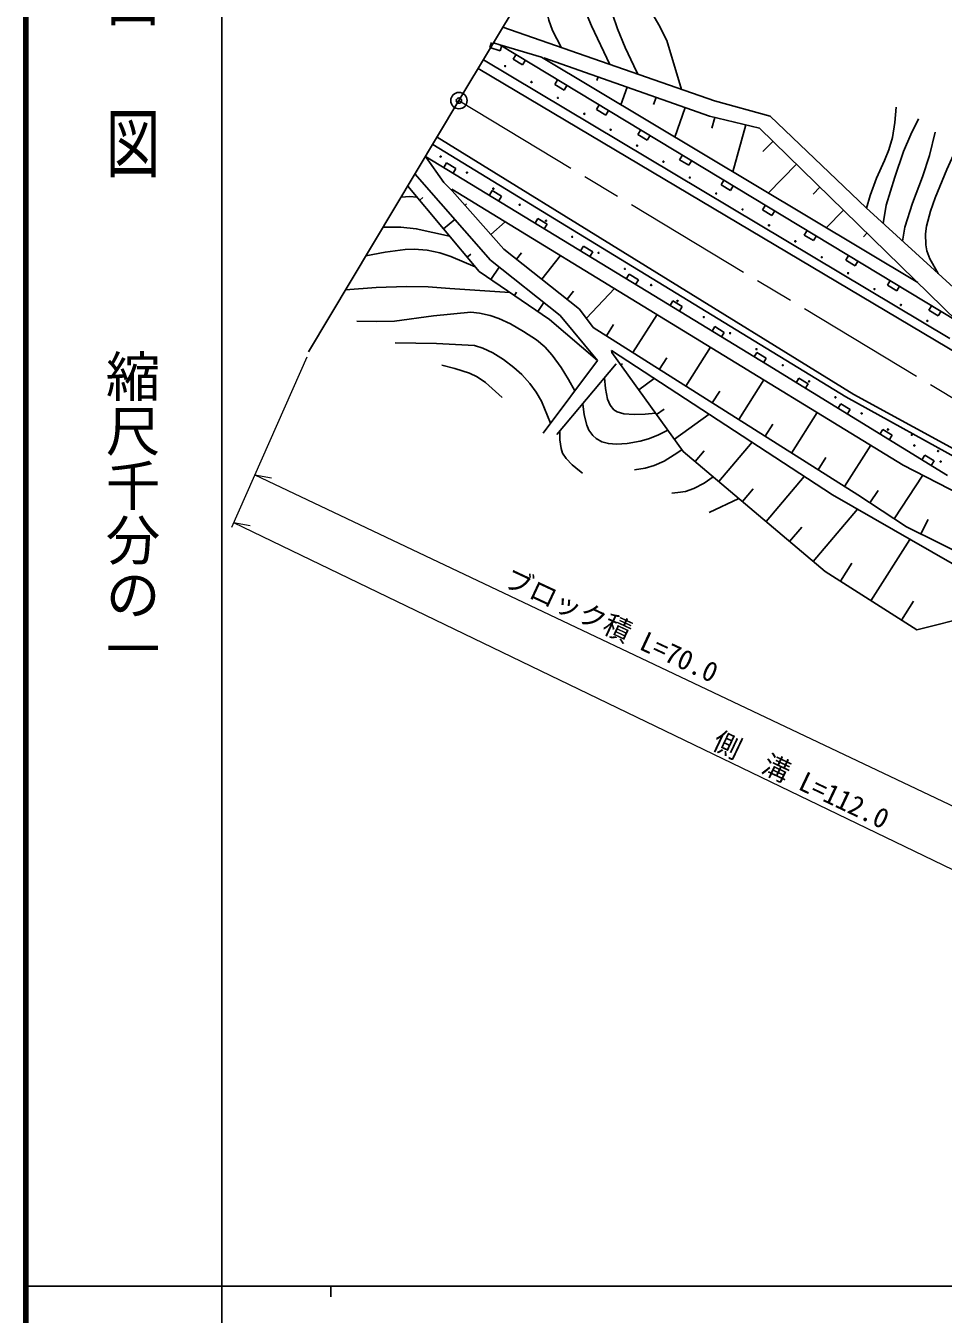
# Model space of a CAD drawing. Units: millimetres, scale not verified. Extents: x 40000 to 680000, y 20000 to 380000.
# Drawn here: x 40000 to 124175, y 202409 to 320690 of the extents above; entities that cross this region are included whole.
import ezdxf
from ezdxf.enums import TextEntityAlignment as Align

# ---------------------------------------------------------------- set-up
doc = ezdxf.new("R2010")
doc.units = ezdxf.units.MM
doc.header["$LTSCALE"] = 1000
doc.header["$PDMODE"] = 32
doc.header["$PDSIZE"] = 500
doc.linetypes.add('CHAIN', pattern=[18.5, 12, -1.5, 3.5, -1.5])
for name, color, linetype, lineweight in [('M-BGD', 7, 'Continuous', 25), ('M-BMK', 2, 'CHAIN', 13), ('M-BMK-OTRS', 5, 'Continuous', 25), ('M-BMK-SRVR', 3, 'Continuous', 25), ('M-STR-HTXT', 7, 'Continuous', 13), ('M-TTL', 2, 'Continuous', 140), ('M-TTL-BAND', 7, 'Continuous', 25)]:
    doc.layers.add(name, color=color, linetype=linetype, lineweight=lineweight)
doc.layers.add('M-OTRS', color=6, linetype='Continuous')
doc.styles.add('@ＭＳ ゴシック', font='')
doc.styles.add('ＭＳ ゴシック', font='')
doc.styles.get('@ＭＳ ゴシック').set_extended_font_data('@MS Gothic')
doc.styles.get('ＭＳ ゴシック').set_extended_font_data('MS Gothic')

msp = doc.modelspace()

# ---------------------------------------------------------------- linework, layer by layer
at = {"layer": 'M-BGD'}
for p, q in [((83781, 320577), (103181, 313788)), ((82722, 319162), (82581, 318683)), ((82581, 318683), (83540, 318400)), ((82903, 319109), (83501, 318933)), ((82903, 319109), (83501, 318933)), ((83501, 318933), (125462, 293587)), ((83501, 318933), (87311, 317811)), ((83540, 318400), (83682, 318880)), ((124797, 291971), (81983, 317570)), ((84980, 318039), (84722, 317611)), ((84722, 317611), (85577, 317094)), ((85577, 317094), (85836, 317522)), ((87311, 317811), (121833, 297124)), ((87536, 317745), (102727, 312397)), ((81508, 316775), (125796, 290423)), ((92506, 315995), (92392, 315674)), ((88795, 315735), (88536, 315307)), ((88536, 315307), (89392, 314790)), ((89392, 314790), (89651, 315218)), ((95171, 315057), (94602, 313442)), ((97837, 314118), (97608, 313471)), ((103181, 313788), (108289, 312380)), ((92609, 313431), (92351, 313003)), ((92351, 313003), (93207, 312486)), ((93207, 312486), (93465, 312914)), ((100502, 313180), (99550, 310477)), ((102727, 312397), (107308, 311282)), ((103229, 312274), (102949, 311276)), ((108289, 312380), (117091, 303988)), ((96424, 311127), (96165, 310699)), ((106069, 311584), (104866, 307291)), ((107308, 311282), (125462, 293587)), ((77737, 310471), (115981, 286836)), ((96165, 310699), (97021, 310182)), ((97021, 310182), (97280, 310610)), ((108540, 310081), (107618, 309136)), ((77335, 309799), (115250, 286612)), ((100239, 308823), (99980, 308395)), ((78367, 306303), (76679, 308704)), ((76679, 308704), (97618, 295922)), ((78607, 308113), (78346, 307686)), ((79460, 307592), (78607, 308113)), ((79200, 307165), (79460, 307592)), ((99980, 308395), (100836, 307878)), ((100836, 307878), (101095, 308306)), ((110700, 307976), (108127, 305337)), ((82631, 299180), (75710, 307085)), ((104053, 306518), (103795, 306090)), ((75049, 305980), (81596, 298125)), ((79106, 305533), (78367, 306303)), ((120486, 280366), (79091, 305698)), ((79091, 305698), (79106, 305533)), ((79106, 305533), (83863, 300182)), ((82795, 305557), (82534, 305130)), ((83648, 305035), (82795, 305557)), ((103795, 306090), (104651, 305573)), ((104651, 305573), (104909, 306001)), ((112860, 305871), (112238, 305233)), ((76140, 304671), (76432, 304914)), ((80296, 304195), (80448, 304331)), ((83388, 304609), (83648, 305035)), ((107868, 304214), (107609, 303786)), ((117091, 303988), (128934, 293157)), ((78322, 302052), (79359, 302917)), ((86982, 303000), (86722, 302573)), ((87836, 302479), (86982, 303000)), ((107609, 303786), (108465, 303269)), ((108465, 303269), (108724, 303697)), ((115020, 303765), (113445, 302150)), ((82674, 301520), (83996, 302696)), ((87575, 302052), (87836, 302479)), ((111682, 301910), (111424, 301482)), ((117180, 301660), (116857, 301329)), ((91170, 300444), (90909, 300017)), ((92024, 299923), (91170, 300444)), ((111424, 301482), (112280, 300965)), ((112280, 300965), (112538, 301393)), ((80504, 299434), (80835, 299709)), ((83863, 300182), (90819, 294682)), ((85022, 299265), (85470, 299832)), ((87341, 297432), (89055, 299600)), ((91763, 299496), (92024, 299923)), ((115497, 299606), (115239, 299178)), ((81596, 298125), (88058, 293732)), ((89031, 294097), (82631, 299180)), ((82673, 297392), (83447, 298532)), ((115239, 299178), (116094, 298661)), ((116094, 298661), (116353, 299089)), ((95358, 297887), (95097, 297461)), ((96211, 297366), (95358, 297887)), ((95951, 296940), (96211, 297366)), ((119312, 297302), (119053, 296874)), ((84827, 295928), (85027, 296222)), ((89660, 295599), (90240, 296333)), ((91444, 293840), (94013, 296566)), ((97618, 295922), (108065, 289551)), ((119053, 296874), (119909, 296357)), ((119909, 296357), (120168, 296785)), ((86981, 294464), (87538, 295283)), ((90819, 294682), (92068, 292998)), ((99378, 295430), (99117, 295003)), ((100231, 294907), (99378, 295430)), ((99970, 294481), (100231, 294907)), ((123126, 294998), (122868, 294570)), ((122868, 294570), (123724, 294053)), ((88058, 293732), (92451, 289956)), ((92451, 289956), (89031, 294097)), ((95708, 290692), (97916, 294177)), ((123724, 294053), (123982, 294480)), ((92068, 292998), (116335, 277622)), ((93281, 292230), (93937, 293264)), ((103229, 293069), (102968, 292643)), ((104082, 292547), (103229, 293069)), ((103820, 292121), (104082, 292547)), ((100561, 287617), (102818, 291178)), ((92451, 289956), (87467, 283283)), ((114017, 277635), (93727, 290870)), ((93727, 290870), (93783, 290687)), ((93783, 290687), (100325, 281601)), ((98135, 289154), (98804, 290211)), ((107080, 290709), (106819, 290283)), ((107932, 290187), (107080, 290709)), ((107671, 289760), (107932, 290187)), ((94155, 289645), (88724, 283158)), ((94601, 289551), (94764, 289669)), ((108065, 289551), (124574, 279401)), ((96236, 287280), (97660, 288305)), ((105415, 284542), (107719, 288179)), ((110931, 288349), (110669, 287923)), ((111783, 287826), (110931, 288349)), ((111522, 287400), (111783, 287826)), ((102988, 286079), (103672, 287159)), ((115250, 286612), (126636, 280329)), ((115981, 286836), (127498, 280557)), ((97872, 285008), (98562, 285505)), ((110268, 281466), (112621, 285179)), ((114782, 285989), (114520, 285563)), ((115634, 285466), (114782, 285989)), ((115373, 285040), (115634, 285466)), ((99507, 282736), (102687, 285026)), ((107841, 283004), (108540, 284106)), ((118632, 283629), (118371, 283202)), ((119485, 283106), (118632, 283629)), ((119224, 282680), (119485, 283106)), ((100325, 281601), (113337, 270584)), ((101410, 280683), (102257, 281683)), ((103578, 278846), (106632, 282453)), ((117522, 282180), (115122, 278391)), ((112695, 279929), (113408, 281054)), ((130662, 275118), (120486, 280366)), ((122483, 281269), (122222, 280842)), ((123336, 280746), (122483, 281269)), ((123074, 280320), (123336, 280746)), ((107916, 275174), (111429, 279324)), ((119688, 275435), (122296, 279433)), ((105747, 277010), (106732, 278174)), ((117453, 276893), (118198, 278036)), ((105411, 277295), (102690, 275995)), ((130301, 268258), (114017, 277635)), ((116335, 277622), (120806, 274706)), ((112253, 271502), (116322, 276308)), ((110084, 273338), (111207, 274664)), ((120806, 274706), (131431, 269422)), ((122134, 274046), (122783, 275352)), ((117547, 267912), (121121, 273544)), ((114740, 269693), (115790, 271347)), ((113337, 270584), (121756, 265241)), ((120353, 266131), (121448, 267857)), ((121756, 265241), (127902, 266804))]:
    msp.add_line(p, q, dxfattribs=at)
for points in [[(92757, 335590), (93198, 325994), (93288, 324593), (93495, 323099), (93843, 321745), (94300, 320416), (94983, 318700), (95776, 317007), (96166, 316243)], [(89730, 330527), (90149, 328570), (90440, 326727), (90653, 324939), (90989, 323127), (91355, 321987), (91893, 320690), (93588, 317145)], [(95752, 327444), (96038, 325844), (96466, 324088), (96796, 323152), (97280, 322140), (98091, 320767), (98814, 319340), (100154, 314848)], [(87280, 326429), (87466, 324238), (87763, 322130), (87995, 321195), (88336, 320254), (89113, 318711)], [(119845, 313223), (119738, 311820), (119521, 310440), (119185, 309311), (118790, 308336), (118050, 306694), (117461, 305102), (117126, 303956)], [(121916, 312146), (121201, 310714), (120543, 309154), (119722, 306792), (118949, 304213), (118672, 302542)], [(123450, 310926), (122903, 308793), (122287, 306820), (121355, 304390), (120639, 302211), (120446, 300920)], [(125578, 309862), (124501, 307491), (123442, 304900), (123012, 303661), (122653, 302308), (122554, 301585), (122566, 300577), (122667, 300028), (122937, 299283), (123699, 297945)], [(74445, 304970), (75243, 305029), (75881, 304965), (75897, 304962)], [(72793, 302210), (74396, 302188), (75830, 302060), (78890, 301371)], [(71215, 299574), (72982, 299915), (74806, 300159), (75627, 300187), (76824, 300085), (78004, 299832), (78984, 299519), (81241, 298550)], [(69346, 296451), (72146, 296662), (74944, 296767), (76910, 296720), (78904, 296565), (84421, 296204)], [(70364, 293577), (72165, 293528), (73824, 293584), (77396, 294053), (80832, 294391), (81627, 294306), (82607, 294088), (83394, 293819), (84484, 293317), (85681, 292637), (86847, 291846), (87608, 291202), (88293, 290466), (89112, 289327), (89793, 288203), (90375, 287177)], [(73878, 291569), (77672, 291518), (81184, 291342), (81943, 291093), (82853, 290652), (83820, 290056), (84782, 289334), (85520, 288662), (86244, 287859), (86834, 287048), (87309, 286223), (88157, 284207)], [(78182, 289539), (79369, 289242), (80700, 288798), (81410, 288456), (82170, 287952), (83706, 286569)], [(93100, 288385), (93178, 287387), (93387, 286406), (93612, 285875), (93945, 285447), (94275, 285240), (94863, 285071), (95825, 284993), (96824, 285030), (97786, 285128)], [(91099, 285994), (91218, 284988), (91462, 284021), (91672, 283560), (92020, 283067), (92334, 282786), (92866, 282502), (93456, 282336), (94196, 282271), (95192, 282349), (96365, 282554), (97138, 282760), (97997, 283109), (98903, 283576)], [(89010, 283499), (89007, 282667), (89112, 281876), (89256, 281468), (89571, 280966), (90135, 280378), (90816, 279819), (91077, 279619)], [(95847, 279918), (96839, 280079), (97666, 280310), (98573, 280733), (99486, 281290), (100202, 281772)], [(103074, 279273), (102249, 278701), (101305, 278196), (100542, 277950), (99816, 277833), (99262, 277785)]]:
    msp.add_lwpolyline(points, dxfattribs=at)
for centre in [(83980, 316991), (86401, 315529), (88822, 314066), (91243, 312604), (93664, 311142), (78069, 308684), (96085, 309679), (98506, 308217), (80484, 307210), (100927, 306754), (82898, 305736), (103348, 305292), (85312, 304262), (87726, 302789), (105769, 303830), (108190, 302367), (90140, 301315), (110611, 300905), (92554, 299841), (113032, 299442), (94969, 298368), (97383, 296894), (115453, 297980), (117874, 296518), (99797, 295420), (120295, 295055), (102211, 293947), (122717, 293593), (104625, 292473), (107039, 290999), (109454, 289526), (111868, 288052), (114282, 286578), (116696, 285104), (119110, 283631), (121289, 283129), (121524, 282157), (123704, 281655), (123939, 280683)]:
    msp.add_circle(centre, 50, dxfattribs=at)
at = {"layer": 'M-BMK'}
msp.add_line((79742, 313821), (126251, 285795), dxfattribs=at)
at = {"layer": 'M-BMK-OTRS'}
for q in [(95570, 340296), (65947, 290771)]:
    msp.add_line((79742, 313821), q, dxfattribs=at)
at = {"layer": 'M-BMK-SRVR'}
for radius in [750, 30]:
    msp.add_circle((79742, 313821), radius, dxfattribs=at)
at = {"layer": 'M-OTRS'}
msp.add_point((79742, 313821), dxfattribs=at)
at = {"layer": 'M-STR-HTXT'}
for p, q in [((65774, 290253), (58871, 274634)), ((61001, 279453), (62536, 279189)), ((61001, 279453), (126489, 248379)), ((59067, 275077), (60600, 274803)), ((59067, 275077), (153975, 229243))]:
    msp.add_line(p, q, dxfattribs=at)
at = {"layer": 'M-TTL'}
msp.add_line((40000, 380000), (40000, 20000), dxfattribs=at)
at = {"layer": 'M-TTL-BAND'}
for p, q in [((58000, 370000), (58000, 20000)), ((40000, 205000), (579000, 205000)), ((68000, 205000), (68000, 204000))]:
    msp.add_line(p, q, dxfattribs=at)

# ---------------------------------------------------------------- texts
at = {"layer": 'M-STR-HTXT', "style": 'ＭＳ ゴシック'}
for s, rotation, p in [('ブロック積 L=70.0', 335, (83485, 268813)), ('側\u3000溝 L=112.0', 334.6, (102620, 253899))]:
    msp.add_text(s, height=1833, rotation=rotation, dxfattribs=at).set_placement(p, align=Align.BOTTOM_LEFT)
at = {"layer": 'M-TTL-BAND', "style": '@ＭＳ ゴシック', "width": 1.4}
msp.add_text('平  面  図', height=3666, rotation=270, dxfattribs=at).set_placement((49777, 306475), align=Align.MIDDLE_RIGHT)
at = {"layer": 'M-TTL-BAND', "style": '@ＭＳ ゴシック'}
msp.add_text('縮尺千分の一', height=3666, rotation=270, dxfattribs=at).set_placement((49777, 261030), align=Align.MIDDLE_RIGHT)

doc.saveas('drawing.dxf')
